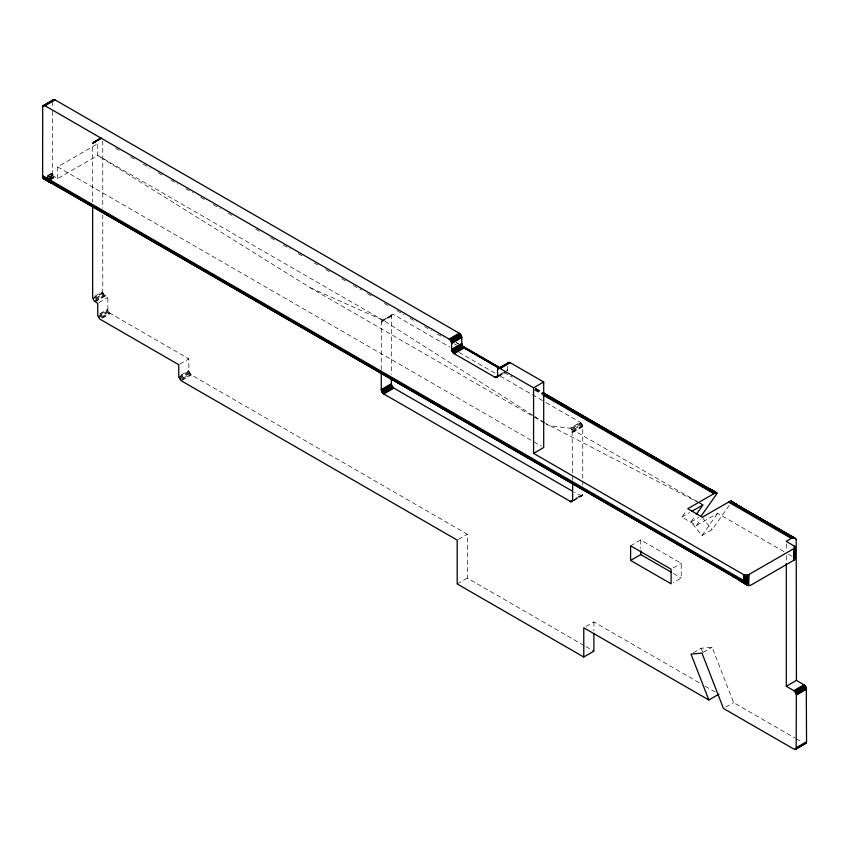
<?xml version="1.0" encoding="UTF-8"?>
<svg xmlns="http://www.w3.org/2000/svg" width="849" height="849" viewBox="0 0 849 849"><rect width="100%" height="100%" fill="white"/><g stroke="black" fill="none" stroke-linecap="round" stroke-linejoin="round"><path stroke-width="0.64" stroke-dasharray="4.25 3.18" d="M381.243 369.729L381.307 321.453L392.323 314.48L393.904 314.756L449.917 347.092M507.638 370.578L507.702 364.125M573.924 500.528L582.202 495.742L582.754 494.245L573.754 499.435M784.009 551.68L717.607 513.337L696.52 525.51L681.906 517.073L686.289 510.833M729.164 505.442L712.109 529.702L701.985 535.549L691.022 521.912L695.511 515.534M696.52 525.51L700.903 519.27M701.985 535.549L717.607 513.337M391.92 314.714L391.368 316.221L391.368 374.473M50.208 179.415L54.548 176.719L54.007 176.189L49.178 179.436L54.548 176.719L57.636 178.577L97.709 155.441L97.709 143.746L95.173 142.292L93.592 142.016L92.647 143.746L92.647 202.062M45.199 178.343L52.638 173.419L52.574 109.288M45.835 178.736L52.829 174.141L52.638 173.419L48.096 176.03M95.173 142.292L100.394 138.865L94.61 142.038L99.566 139.034M47.565 176.008L52.574 172.729L46.281 176.369M99.758 139.204L92.647 143.746L102.092 138.291M49.911 176.921L53.126 174.873L52.829 174.141L45.22 178.439M101.519 137.687L92.711 143.131L101.784 137.909M47.459 179.256L53.529 175.563L54.007 176.189L48.425 179.372M99.482 139.024L94.08 141.942L100.904 137.825M101.296 137.612L92.891 142.621L99.365 138.918M98.951 138.907L93.199 142.25L99.269 138.769M94.08 141.942L99.62 138.737M57.636 178.577L57.636 166.882L97.709 143.746M50.049 180.041L55.111 177.112L50.123 179.595M94.897 296.174L102.771 291.621L102.771 214.903M92.711 298.158L102.835 292.311L102.771 291.621M92.891 298.88L103.016 293.032L102.835 292.311M95.449 298.307L103.323 293.765L103.016 293.032M95.841 299.007L103.727 294.454L107.834 297.468L107.897 309.853L109.797 313.143L188.839 358.851L188.903 371.236L191.375 374.929L467.321 534.244L467.321 578.095L584.77 645.909M95.205 300.281L104.204 295.081M94.61 301.459L104.735 295.611M95.173 301.851L105.297 296.004M98.834 302.668L107.834 297.468M99.959 313.706L107.834 309.163M100.023 314.395L107.897 309.853M97.953 316.422L108.078 310.575M98.261 317.155L108.385 311.307M98.654 317.844L108.789 311.997M101.392 317.165L109.266 312.623M101.922 317.696L109.797 313.143M102.485 318.099L110.359 313.546M179.839 364.051L188.839 358.851M180.964 375.099L188.839 370.546M178.778 377.083L188.903 371.236M178.969 377.805L189.094 371.958M179.266 378.537L189.391 372.69M179.67 379.227L189.794 373.39M182.397 378.558L190.272 374.006M180.688 380.384L190.813 374.536M182.376 380.129L191.375 374.929M381.498 320.943L392.8 314.417M381.307 321.453L393.342 314.501M381.243 322.068L393.904 314.756M499.541 374.674L503.202 372.562M504.327 371.915L507.702 369.973M497.514 376.425L504.603 372.329M499.52 375.672L505.197 372.393M497.747 376.903L505.622 372.35M545.875 423.768L549.314 425.752L570.104 428.172L580.228 422.335L581.809 423.884L582.754 426.718L582.754 479.674M580.79 422.728L570.666 428.575L570.104 428.172M697.284 501.61L570.666 428.575L571.197 429.095L581.321 423.258M571.197 429.095L571.674 429.721L581.809 423.884M572.629 480.226L572.077 430.422L582.202 424.574M572.385 431.143L582.51 425.307M572.566 431.876L582.69 426.028M572.629 432.566L582.754 426.718M458.311 539.444L467.321 534.244M572.566 500.698L582.69 494.861M572.322 501.25L582.51 495.37M457.187 583.942L467.321 578.095M630.605 545.811L640.73 539.964L681.238 563.354L681.238 577.967L673.363 582.52M681.906 517.073L689.675 512.584M691.022 521.912L698.897 517.37M673.363 567.907L681.238 563.354M586.022 626.488L593.897 621.946L700.605 683.551M693.272 652.796L701.147 648.254L712.109 647.278L733.578 702.59L794.929 738.014M703.11 652.467L712.109 647.278M725.693 707.132L733.578 702.59M48.977 177.133L53.126 174.873L53.529 175.563L50.133 177.324M47.523 179.351L54.007 176.189M382.199 320.328L383.207 320.349L97.709 155.441L310.501 287.875L544.729 423.099M581.809 495.975L574.508 492.399M310.501 287.875L383.78 320.604L533.66 415.808M699.47 503.086L545.96 423.619M700.637 503.69L702.983 504.9M456.189 342.476L459.001 344.1M535.422 388.216L541.673 391.824M455.987 342.518L458.29 343.845M536.101 388.778L540.962 391.58M535.358 388.683L541.301 392.111M535.815 389.436L541.566 392.758M534.817 389.5L541.715 393.48M115.729 148.31L119.178 150.294M130.65 156.927L135.246 159.58M143.279 164.218L150.167 168.187M158.201 172.825L162.796 175.478M170.829 180.115L177.717 184.095M185.751 188.733L192.638 192.712M200.672 197.35L205.256 200.003M213.29 204.641L220.178 208.61M228.222 213.258L232.806 215.901M255.761 229.156L260.356 231.809M270.682 237.773L275.278 240.426M283.311 245.064L290.199 249.033M298.232 253.681L302.828 256.324M314.3 262.957L317.749 264.941M325.783 269.579L330.367 272.232M341.85 278.854L345.288 280.849M353.333 285.487L361.366 290.125M367.49 293.669L372.838 296.747M384.321 303.38L388.906 306.033M396.939 310.67L403.827 314.639M409.929 318.163L416.456 321.93M424.489 326.568L431.377 330.548M437.458 334.06L444.006 337.838M454.332 343.803L456.635 345.129M503.988 372.467L512.021 377.105M534.679 390.19L541.566 394.169M459.054 352.377L495.636 373.496M500.21 376.128L544.793 401.874M545.928 402.532L580.228 422.335M698.419 502.268L701.847 504.242M788.466 554.248L792.807 556.753M57.636 166.882L541.407 446.181M673.363 573.425L681.238 577.967M705.19 686.204L717.808 693.484M796.065 738.662L801.743 741.941M585.916 646.567L593.897 651.172M534.774 416.519L544.846 422.908M701.932 517.041L712.109 529.702M571.674 429.721L572.077 430.422M103.323 293.765L103.727 294.454M701.147 648.254L703.025 653.083M786.301 543.901L786.301 550.396M786.301 555.639L786.301 562.229M640.73 539.964L640.73 548.496M593.897 621.946L593.897 630.839M582.754 481.001L582.754 486.297M102.771 140.828L102.771 208.292M52.574 101.36L52.574 107.972"/><path stroke-width="1.27" d="M794.675 537.895L792.085 538.022L786.301 541.301L794.738 546.469L794.388 559.947L751.291 584.897L749.359 585.577L747.513 585.131L745.645 583.55L745.825 575.261L743.703 574.667L533.575 453.355L533.575 387.834L500.103 368.508L498.522 368.233M49.688 179.829L42.492 176.39L744.573 582.127L744.329 574.953L744.573 582.127L745.645 583.55L745.051 575.155L744.573 582.127L42.62 177.07L42.705 106.083L53.529 99.62L55.111 99.895L459.245 333.222C464.594 336.522 458.959 344.545 464.307 347.835L499.499 368.158M742.61 581.289L740.721 581.194L748.149 585.439L748.139 574.953L746.632 575.261L746.239 584.165L739.776 580.483L747.513 585.131L748.139 574.953L793.889 548.613L794.919 547.382M718.954 694.153L708.83 699.99L691.022 654.101L701.985 653.125L723.444 708.437L793.889 749.105L796.171 748.765L796.362 694.333L794.452 691.033L786.301 686.257L786.301 563.556M804.587 743.512L805.998 743.299L806.55 741.793L806.295 687.764L804.587 685.196L796.426 680.41L786.301 686.257M731.36 502.024L731.063 501.186L729.195 501.727L702.367 517.19L687.754 508.753L713.892 493.662L716.673 492.844L716.036 494.893L701.147 516.065M52.638 100.744L53.126 99.853M533.575 453.355L543.7 447.508L543.7 381.986L509.665 362.406L498.13 368.466C496.081 370.78 499.965 378.643 495.041 377.274L454.183 353.683C448.834 350.393 454.47 342.37 449.121 339.069L44.986 105.743L43.405 105.467M507.766 363.51L508.254 362.619M696.254 514.473L702.983 504.9L691.893 511.3M42.705 106.083L54.007 99.556M42.514 106.592L54.548 99.641M44.986 105.743L55.111 99.895M449.121 339.069L459.245 333.222M449.683 339.473L459.808 333.625M450.214 339.993L460.349 334.145M450.702 340.619L460.827 334.771M451.095 341.309L461.23 335.472M451.403 342.041L461.527 336.193M451.583 342.763L461.718 336.926M451.647 343.452L461.782 337.605M572.629 482.879L572.629 500.093L571.197 501.897L383.78 393.978L382.199 392.429L381.243 389.595L391.368 383.748L391.368 378.452M451.647 349.3L461.782 343.452M381.307 390.275L391.431 384.427L391.368 383.748M451.71 349.99L461.845 344.142M381.498 391.007L391.622 385.159L391.431 384.427M451.901 350.711L462.026 344.864M381.795 391.729L391.92 385.892L391.622 385.159M452.199 351.444L462.334 345.596M382.199 392.429L392.323 386.582L393.904 388.131L572.226 491.083M452.602 352.133L462.726 346.286M382.676 393.055L392.8 387.208M453.079 352.76L463.214 346.912M383.207 393.575L393.342 387.728M453.621 353.29L463.745 347.443M383.78 393.978L393.904 388.131M454.183 353.683L464.307 347.835M497.822 368.848L509.135 362.311M498.766 368.699L509.665 362.406M500.103 368.508L510.228 362.661M495.041 377.274L498.416 375.332M495.604 377.529L497.854 376.224M496.145 377.625L498.395 376.319M533.575 387.834L543.7 381.986M570.104 501.547L572.353 500.252M570.666 501.801L572.916 500.507M630.605 560.436L671.113 583.815L671.113 569.201L630.605 545.811L630.605 560.436L640.73 554.588L671.113 572.12M92.647 206.031L92.647 297.468L94.08 300.928L97.709 303.316L97.773 315.701L99.673 318.991L178.715 364.699L178.778 377.083L181.251 380.776L457.187 540.091L457.187 583.942L583.772 657.02L593.897 651.172L593.897 633.386M793.889 690.64L804.014 684.793M794.452 691.033L804.587 685.196M794.993 691.564L805.117 685.716M795.471 692.19L805.595 686.342M795.874 692.88L805.998 687.032M796.171 693.612L806.295 687.764M796.362 694.333L806.486 688.486M796.426 695.023L806.55 689.176M796.426 747.64L806.55 741.793M796.362 748.256L806.486 742.408M794.993 749.444L806.295 742.917M795.471 749.38L805.998 743.299M53.349 183.352L44.137 179.043L42.62 177.07L49.762 180.646M796.426 680.41L796.213 539.773L795.184 538.192L730.32 501.26L792.786 537.799M44.137 179.043L52.033 183.416L45.613 179.67L47.311 180.009M542.723 393.416L708.066 488.875L716.131 492.738L709.371 488.812L709.955 488.982L716.673 492.844M739.023 578.583L743.703 580.514L744.106 581.342L739.023 578.583L739.426 579.952L746.239 584.165L745.825 575.261L746.632 575.261L746.865 584.706L740.201 580.896M543.158 394.307L715.187 493.004L708.066 488.875M732.507 576.291L745.082 582.87L745.051 575.155M714.646 492.494L716.747 493.587L713.447 491.571M740.784 580.727L43.129 178.184L748.765 585.577L748.765 574.667L748.149 585.439L741.294 581.363M712.353 490.839L716.811 493.269L542.989 392.747M735.457 504.264L737.505 505.388L731.286 501.281M709.371 488.812L716.45 492.749L709.955 488.982M52.033 183.416L43.554 178.64L50.951 182.96M736.72 504.433L731.403 501.462L737.505 505.388M710.464 489.279L716.789 493.014L542.819 392.493M742.992 581.99L748.298 584.972M795.619 538.606L730.745 501.175L795.969 539.136M736.21 504.136L731.063 501.186L735.637 503.977M729.195 501.727L734.321 504.041M46.44 179.871L52.67 183.458L50.526 182.079M461.294 345.416L500.974 368.328M461.729 345.84L500.528 368.233M461.867 346.254L499.965 368.243M542.458 392.779L711.239 490.223L710.9 489.693M463.49 347.676L499.085 368.233M792.085 538.022L729.8 501.451M542.989 394.987L713.892 493.662M728.516 502.099L791.364 538.383M42.45 175.647L743.703 580.514L743.703 574.667L744.106 581.342M708.83 699.99L583.772 627.793L583.772 657.02M707.355 489.109L714.582 493.29M739.426 579.952L745.645 583.55M50.165 182.004L42.832 177.664L49.921 181.368L50.516 182.546M739.776 580.483L746.865 584.706L747.417 575.155L747.513 585.131M739.171 579.315L745.082 582.87M741.93 581.395L748.765 585.577M732.432 502.693L734.555 504.019M54.877 184.838L59.303 187.608M794.388 557.74L794.919 558.61M391.92 385.892L392.323 386.582M794.738 546.469L794.738 559.523M794.388 546.056L794.388 559.947M793.889 548.613L793.889 560.308M640.73 550.927L640.73 554.588M381.243 373.698L381.243 389.595"/></g></svg>
